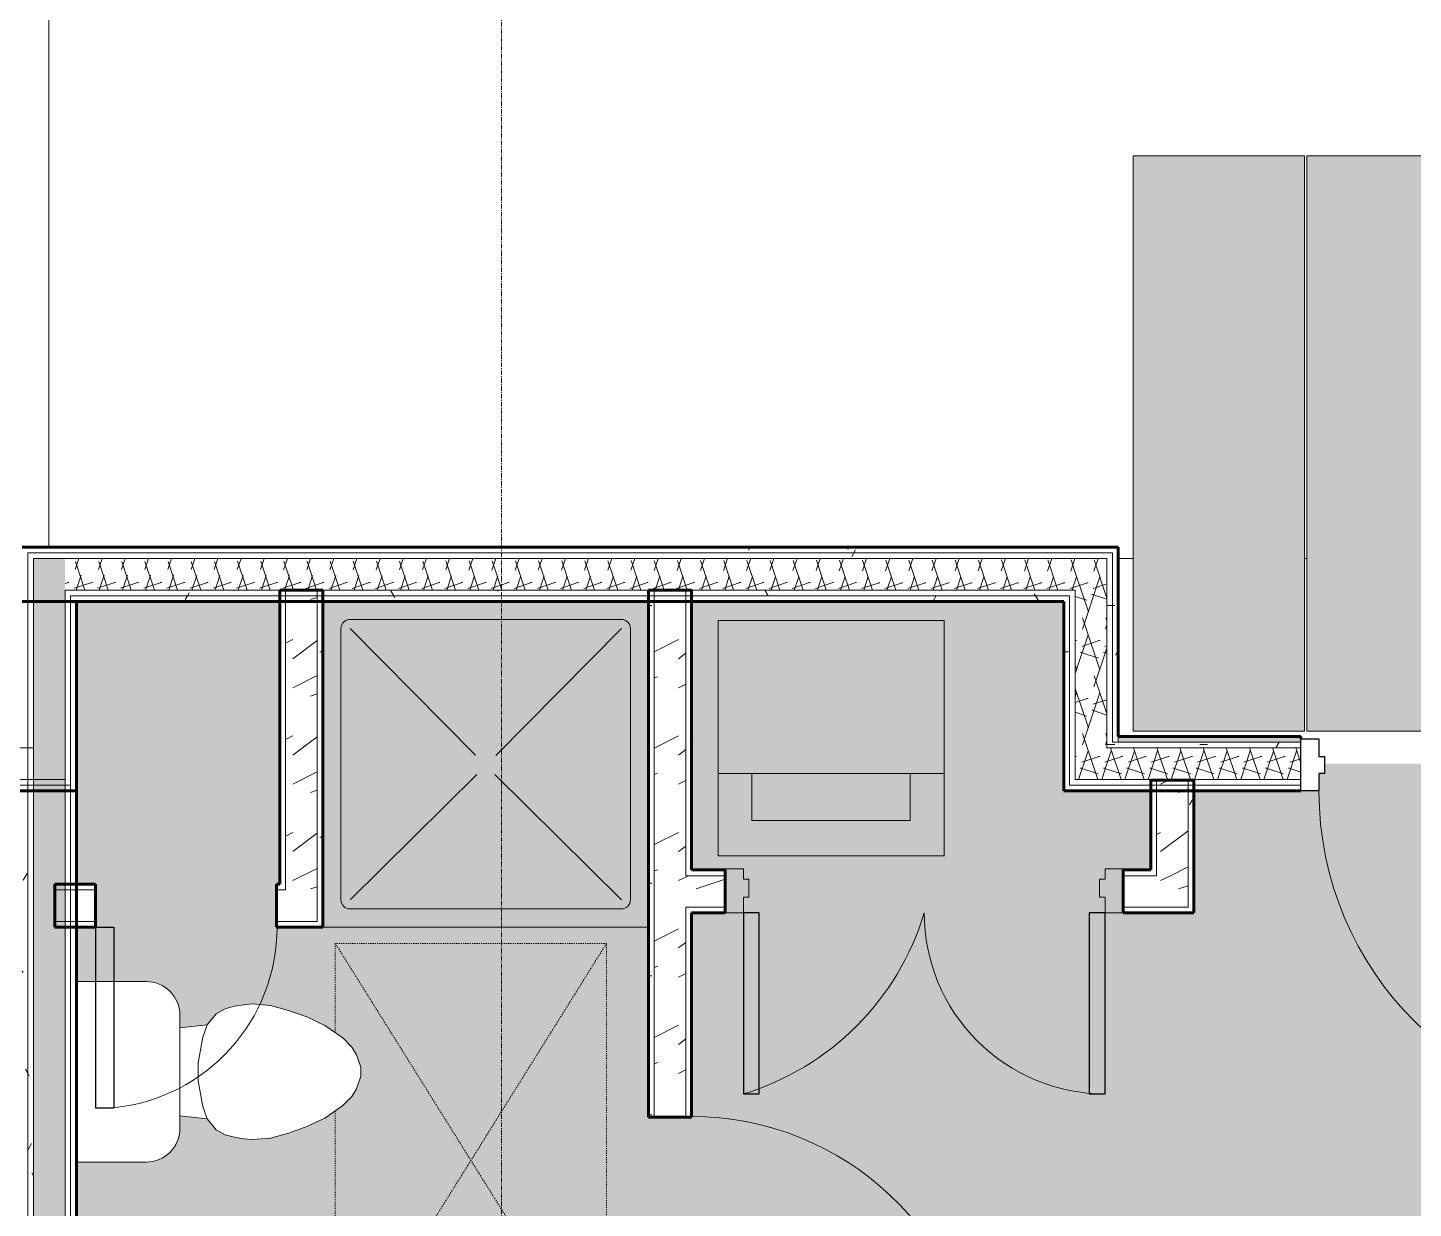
# Model space of a CAD drawing. Header units: inches. Extents: x -4105 to -1989, y 10980 to 12341.
# Drawn here: x -3206.7 to -3053.5, y 11576.3 to 11706.7 of the extents above; entities that cross this region are included whole.
import ezdxf

# ---------------------------------------------------------------- set-up
doc = ezdxf.new("R2010")
doc.units = ezdxf.units.IN
doc.header["$MEASUREMENT"] = 0
doc.linetypes.add('Dash', pattern=[0.25, 0.125, -0.125])
doc.linetypes.add('Grid Line 1_2_', pattern=[0.875, 0.5, -0.125, 0.125, -0.125])
for name, color, linetype, lineweight in [('0-1', 7, 'Continuous', 5), ('0-2', 7, 'Continuous', 9), ('A-AREA-PATT-4', 41, 'Continuous', 9), ('A-DOOR', 31, 'Continuous', 18), ('A-DOOR-1', 31, 'Continuous', 9), ('A-DOOR-2', 31, 'Continuous', 30), ('A-DOOR-FRAM', 31, 'Continuous', 30), ('A-FLOR', 192, 'Continuous', 18), ('A-FLOR-1', 250, 'Continuous', 18), ('A-FLOR-2', 192, 'Continuous', 5), ('A-GENM-HDLN', 13, 'Dash', 9), ('A-WALL', 113, 'Continuous', 18), ('A-WALL-2', 113, 'Continuous', 60), ('A-WALL-PATT-1', 111, 'Continuous', 9), ('I-WALL-1', 2, 'Continuous', 5), ('I-WALL-2', 2, 'Continuous', 60), ('P-SANR-FIXT', 6, 'Continuous', 9), ('S-GRID-1', 1, 'Grid Line 1_2_', 9)]:
    doc.layers.add(name, color=color, linetype=linetype, lineweight=lineweight)
pattern_1 = [(0, (0, 0), (20.48, 5.12), [0.845, -14.515, 0.845, -14.515, -81.92]), (0, (0, 0), (20.48, 5.12), [-30.72, 0.845, -29.875, 0.845, -14.515, -35.84]), (0, (0, 0), (20.48, 5.12), [-76.8, 0.845, -9.395, 0.845, -24.755]), (120, (7.68, 2.56), (-14.67405, 15.1762003), [0.845, -14.515, 0.845, -14.515, -81.92]), (120, (7.68, 2.56), (-14.67405, 15.1762003), [-30.72, 0.845, -29.875, 0.845, -14.515, -35.84]), (120, (7.68, 2.56), (-14.67405, 15.1762003), [-76.8, 0.845, -9.395, 0.845, -24.755]), (240, (10.24, 12.8), (-5.80595, -20.2962003), [0.845, -14.515, 0.845, -14.515, -81.92]), (240, (10.24, 12.8), (-5.80595, -20.2962003), [-30.72, 0.845, -29.875, 0.845, -14.515, -35.84]), (240, (10.24, 12.8), (-5.80595, -20.2962003), [-76.8, 0.845, -9.395, 0.845, -24.755])]
pattern_2 = [(216.87, (4.265, 10.662), (31.9871619, 21.32545714), [5.331, -47.981]), (206.565, (10.662, 7.464), (-10.662476, -10.6620098), [11.921, -11.921]), (198.435, (10.662, 2.132), (-21.32449365, -10.6625869), [6.744, -26.974])]
pattern_3 = [(161.57, (0.32, 0.32), (-2.560496185, -0.000537386), [0, -18.214, 2.022, 0]), (18.43, (-0.32, 0.32), (-2.560496185, 0.000537386), [0, -18.214, 2.022, 0]), (108.43, (0.32, 0.32), (1.27922091, -6.400876726), [6.07, -14.166]), (71.57, (-0.32, 0.32), (1.27922091, 6.400876726), [6.07, -14.166])]

# ---------------------------------------------------------------- blocks, each defined once
blk = doc.blocks.new('Single-Flush - 32_ x 84_-1372862-ENLARGED FLOOR PLAN - 2ND FLOOR PLAN - EAST')
at = {"layer": 'A-DOOR-1'}
blk.add_arc((16, 2.37), 32.07, 93.5759, 180, dxfattribs=at)
at = {"layer": 'A-DOOR-2'}
for p, q in [((14, 2.37), (14, 34.38)), ((16, 34.38), (14, 34.38)), ((16, 2.37), (16, 34.38)), ((16, 2.37), (14, 2.37))]:
    blk.add_line(p, q, dxfattribs=at)
blk = doc.blocks.new('Stacked Washer and Dryer - 26_x25_ - Private-1372850-ENLARGED FLOOR PLAN - 2ND FLOOR PLAN - EAST')
at = {"layer": 'P-SANR-FIXT'}
blk.add_hatch(color=256, dxfattribs=at).paths.add_polyline_path([(26, 12.5), (0, 12.5), (0, -12.5), (26, -12.5)], flags=0)
for p, q in [((0, 12.5), (26, 12.5)), ((0, 12.5), (0, -12.5)), ((16.90625, -12.5), (16.90625, 12.5)), ((26, 12.5), (26, -12.5)), ((22.09375, 8.75), (16.90625, 8.75)), ((22.09375, -8.75), (22.09375, 8.75)), ((16.90625, -8.75), (22.09375, -8.75)), ((26, -12.5), (0, -12.5))]:
    blk.add_line(p, q, dxfattribs=at)
blk = doc.blocks.new('Flush-Double-Door-Adj_swing-w_handle_2100 - 1_-8_ x 7_-0_-2080036-ENLARGED FLOOR PLAN - 2ND FLOOR PLAN - EAST')
at = {"layer": 'A-DOOR'}
for points in [[(-20, 22.375), (-20, 2.375), (-18.25, 2.375), (-18.25, 22.375)], [(18.25, 22.375), (18.25, 2.375), (20, 2.375), (20, 22.375)]]:
    blk.add_hatch(color=256, dxfattribs=at).paths.add_polyline_path(points, flags=0)
h = blk.add_hatch(color=256, dxfattribs=at)
h.paths.add_polyline_path([(-20, 2.375), (-22, 2.375), (-22, -2.5), (-20, -2.5), (-20, -1.375), (-19.375, -1.375), (-19.375, 0.625), (-20, 0.625), (-20, 1.75)], flags=0)
h.paths.add_polyline_path([(22, 2.375), (20, 2.375), (20, 0.625), (19.375, 0.625), (19.375, -1.375), (20, -1.375), (20, -2.5), (22, -2.5), (22, 1.75)], flags=0)
at = {"layer": 'A-DOOR-1'}
for p, q in [((-20, 22.375), (-18.25, 22.375)), ((-20, 2.375), (-20, 22.375)), ((-18.25, 22.375), (-18.25, 2.375)), ((18.25, 22.375), (18.25, 2.375)), ((20, 22.375), (18.25, 22.375)), ((20, 2.375), (20, 22.375)), ((-20, 2.375), (-22, 2.375)), ((-22, 2.375), (-22, -2.5)), ((-18.25, 2.375), (-20, 2.375)), ((-20, 0.625), (-20, 2.375)), ((18.25, 2.375), (20, 2.375)), ((22, 2.375), (20, 2.375)), ((20, 2.375), (20, 0.625)), ((22, -2.5), (22, 2.375)), ((-19.375, 0.625), (-20, 0.625)), ((-19.375, -1.375), (-19.375, 0.625)), ((20, 0.625), (19.375, 0.625)), ((19.375, 0.625), (19.375, -1.375)), ((-20, -1.375), (-19.375, -1.375)), ((-20, -2.5), (-20, -1.375)), ((19.375, -1.375), (20, -1.375)), ((20, -1.375), (20, -2.5)), ((-22, -2.5), (-20, -2.5)), ((20, -2.5), (22, -2.5))]:
    blk.add_line(p, q, dxfattribs=at)
for centre, radius, start, end in [((-20, 2.375), 20, 360, 90), ((28.686, -6.311), 29.972, 106.84609, 163.15391)]:
    blk.add_arc(centre, radius, start, end, dxfattribs=at)
at = {"layer": 'A-DOOR-2'}
for p, q in [((-20, 22.375), (-20, 2.375)), ((-18.25, 22.375), (-20, 22.375)), ((-18.25, 2.375), (-18.25, 22.375)), ((20, 22.375), (18.25, 22.375)), ((18.25, 22.375), (18.25, 2.375)), ((20, 2.375), (20, 22.375)), ((-20, 2.375), (-18.25, 2.375)), ((18.25, 2.375), (20, 2.375))]:
    blk.add_line(p, q, dxfattribs=at)
blk = doc.blocks.new('Toilet-Domestic-3D - Toilet-Domestic-3D-V26-ENLARGED FLOOR PLAN - 2ND FLOOR PLAN - EAST')
at = {"layer": 'P-SANR-FIXT'}
for p, q in [((-9.98, 11.75), (-9.98, 19.48)), ((9.98, 19.48), (9.98, 11.75)), ((6.25, 8.02), (-6.25, 8.02)), ((-4.86, 8.02), (-5.21, 5)), ((4.86, 8.02), (5.21, 5)), ((-5.21, 5), (-6.4, 4)), ((-3.84, 5.5), (-5.21, 5)), ((-1, 6), (-3.84, 5.5)), ((1, 6), (-1, 6)), ((3.84, 5.5), (1, 6)), ((5.21, 5), (3.84, 5.5)), ((6.4, 4), (5.21, 5)), ((-6.4, 4), (-6.97, 3)), ((6.97, 3), (6.4, 4)), ((-7.24, 2), (-7.41, 1)), ((-6.97, 3), (-7.24, 2)), ((7.24, 2), (6.97, 3)), ((7.41, 1), (7.24, 2)), ((-7.41, 1), (-7.5, 0)), ((7.5, 0), (7.41, 1)), ((-7.5, 0), (-7.33, -1.99)), ((7.33, -1.99), (7.5, 0)), ((-7.33, -1.99), (-6.79, -4)), ((6.79, -4), (7.33, -1.99)), ((-6.79, -4), (-6.06, -6)), ((6.06, -6), (6.79, -4)), ((-6.06, -6), (-5.13, -8)), ((5.13, -8), (6.06, -6)), ((-5.13, -8), (-3.74, -10)), ((3.74, -10), (5.13, -8)), ((-3.74, -10), (-2.74, -11)), ((2.74, -11), (3.74, -10)), ((-2.74, -11), (-1.87, -11.5)), ((-1.87, -11.5), (-0.5, -12)), ((-0.5, -12), (0.5, -12)), ((0.5, -12), (1.87, -11.5)), ((1.87, -11.5), (2.74, -11))]:
    blk.add_line(p, q, dxfattribs=at)
for centre, start, end in [((-6.25, 11.75), 180, 270), ((6.25, 11.75), 270, 360)]:
    blk.add_arc(centre, 3.73, start, end, dxfattribs=at)
blk = doc.blocks.new('Shower Base-3D - 36_ x 36_-1585791-ENLARGED FLOOR PLAN - 2ND FLOOR PLAN - EAST')
at = {"layer": 'P-SANR-FIXT'}
for p, q in [((-18, -18), (-18, 18)), ((15, 16), (-15, 16)), ((-16, 15), (-16, -15)), ((-1.13, 0.98), (-15, 15)), ((1.01, 1.11), (15, 15)), ((16, -15), (16, 15)), ((-1.12, -1), (-15, -15)), ((0.97, -1.14), (15, -15)), ((-15, -16), (15, -16))]:
    blk.add_line(p, q, dxfattribs=at)
for centre, start, end in [((-15, 15), 90, 180), ((15, 15), 360, 90), ((-15, -15), 180, 270), ((15, -15), 270, 0)]:
    blk.add_arc(centre, 1, start, end, dxfattribs=at)
blk = doc.blocks.new('Single-Flush - CLOSET-1720159-ENLARGED FLOOR PLAN - 2ND FLOOR PLAN - EAST')
at = {"layer": 'A-DOOR-1'}
blk.add_arc((10, 2.37), 20.07, 95.7201, 180, dxfattribs=at)
at = {"layer": 'A-DOOR-2'}
for p, q in [((8, 2.37), (8, 22.34)), ((10, 22.34), (8, 22.34)), ((10, 2.37), (10, 22.34)), ((10, 2.37), (8, 2.37))]:
    blk.add_line(p, q, dxfattribs=at)
blk = doc.blocks.new('ADA Clearances - 30_x48_-V7-ENLARGED FLOOR PLAN - 2ND FLOOR PLAN - EAST')
at = {"layer": 'A-GENM-HDLN'}
for p, q in [((15, -24), (-15, 24)), ((-15, -24), (15, 24)), ((15, 24), (-15, 24)), ((-15, 24), (-15, 14.12)), ((15, -24), (15, 24)), ((-15, 5.48), (-15, -24)), ((-15, -24), (15, -24))]:
    blk.add_line(p, q, dxfattribs=at)
blk = doc.blocks.new('CTR - 1st Phase - Unit Layouts_rvt-1-ENLARGED FLOOR PLAN - 2ND FLOOR PLAN - EAST')
at = {"layer": 'A-WALL-PATT-1'}
h = blk.add_hatch(dxfattribs=at)
h.set_pattern_fill('FP_2', color=256, style=0, pattern_type=2)
h.set_pattern_definition(pattern_2)
h.paths.add_polyline_path([(-3174.69, 11607.96), (-3174.69, 11644.59), (-3178.19, 11644.59), (-3178.19, 11607.96)], flags=0)
h = blk.add_hatch(dxfattribs=at)
h.set_pattern_fill('FP_2', color=256, style=0, pattern_type=2)
h.set_pattern_definition(pattern_2)
h.paths.add_polyline_path([(-3137.44, 11482.06), (-3133.94, 11482.06), (-3133.94, 11554.34), (-3137.44, 11554.34), (-3137.44, 11494.26)], flags=0)
h.paths.add_polyline_path([(-3137.44, 11586.34), (-3133.94, 11586.34), (-3133.94, 11644.59), (-3137.44, 11644.59), (-3137.44, 11615.23)], flags=0)
h = blk.add_hatch(dxfattribs=at)
h.set_pattern_fill('FP_1', color=256, style=0, pattern_type=2)
h.set_pattern_definition(pattern_1)
h.paths.add_polyline_path([(-3178.81, 11611.46), (-3178.19, 11611.46), (-3178.21, 11643.34), (-3178.81, 11643.34), (-3178.81, 11612.09)], flags=0)
h = blk.add_hatch(dxfattribs=at)
h.set_pattern_fill('FP_1', color=256, style=0, pattern_type=2)
h.set_pattern_definition(pattern_1)
h.paths.add_polyline_path([(-3174.69, 11607.34), (-3174.06, 11607.34), (-3174.08, 11643.34), (-3174.69, 11643.34), (-3174.69, 11607.96)], flags=0)
h = blk.add_hatch(dxfattribs=at)
h.set_pattern_fill('FP_1', color=256, style=0, pattern_type=2)
h.set_pattern_definition(pattern_1)
h.paths.add_polyline_path([(-3138.06, 11481.44), (-3137.44, 11481.44), (-3137.44, 11510.81), (-3138.06, 11510.81), (-3138.06, 11485.56)], flags=0)
h.paths.add_polyline_path([(-3138.06, 11514.31), (-3137.44, 11514.31), (-3137.44, 11554.34), (-3138.06, 11554.34), (-3138.06, 11514.94)], flags=0)
h.paths.add_polyline_path([(-3137.44, 11586.34), (-3137.44, 11643.34), (-3138.06, 11643.34), (-3138.06, 11586.34)], flags=0)
h = blk.add_hatch(dxfattribs=at)
h.set_pattern_fill('FP_1', color=256, style=0, pattern_type=2)
h.set_pattern_definition(pattern_1)
h.paths.add_polyline_path([(-3133.94, 11485.56), (-3133.31, 11485.56), (-3133.31, 11510.81), (-3133.94, 11510.81), (-3133.94, 11494.26)], flags=0)
h.paths.add_polyline_path([(-3133.94, 11514.31), (-3133.31, 11514.31), (-3133.31, 11539.56), (-3133.94, 11539.56), (-3133.94, 11514.94)], flags=0)
h.paths.add_polyline_path([(-3133.31, 11543.06), (-3133.31, 11554.34), (-3133.94, 11554.34), (-3133.94, 11543.06)], flags=0)
h.paths.add_polyline_path([(-3133.31, 11586.34), (-3133.31, 11609.52), (-3133.94, 11609.52), (-3133.94, 11586.34)], flags=0)
h.paths.add_polyline_path([(-3133.31, 11613.02), (-3133.31, 11643.34), (-3133.94, 11643.34), (-3133.94, 11613.02), (-3133.41, 11613.02)], flags=0)
h = blk.add_hatch(dxfattribs=at)
h.set_pattern_fill('FP_2', color=256, style=0, pattern_type=2)
h.set_pattern_definition(pattern_2)
h.paths.add_polyline_path([(-3078.44, 11613.02), (-3078.4, 11613.02), (-3078.4, 11623.57), (-3081.9, 11623.57), (-3081.9, 11613.02)], flags=0)
h = blk.add_hatch(dxfattribs=at)
h.set_pattern_fill('FP_1', color=256, style=0, pattern_type=2)
h.set_pattern_definition(pattern_1)
h.paths.add_polyline_path([(-3077.77, 11609.52), (-3077.77, 11622.39), (-3078.4, 11622.39), (-3078.4, 11609.52)], flags=0)
h = blk.add_hatch(dxfattribs=at)
h.set_pattern_fill('FP_2', color=256, style=0, pattern_type=2)
h.set_pattern_definition(pattern_2)
h.paths.add_polyline_path([(-3078.4, 11609.52), (-3078.4, 11613.02), (-3085.57, 11613.02), (-3085.57, 11609.52), (-3081.9, 11609.52)], flags=0)
h.paths.add_polyline_path([(-3129.57, 11609.52), (-3129.57, 11613.02), (-3133.94, 11613.02), (-3133.94, 11609.52), (-3130.37, 11609.52)], flags=0)
at = {"layer": 'A-WALL'}
for p, q in [((-3178.19, 11611.46), (-3178.19, 11644.59)), ((-3174.69, 11607.96), (-3174.69, 11644.59)), ((-3137.44, 11586.34), (-3137.44, 11644.59)), ((-3133.94, 11613.02), (-3133.94, 11644.59)), ((-3081.9, 11613.65), (-3081.9, 11623.57)), ((-3078.4, 11613.65), (-3078.4, 11623.57)), ((-3081.9, 11613.65), (-3081.9, 11613.02)), ((-3078.4, 11613.65), (-3078.4, 11613.02)), ((-3133.31, 11613.02), (-3133.94, 11613.02)), ((-3129.57, 11613.02), (-3133.31, 11613.02)), ((-3081.9, 11613.02), (-3085.57, 11613.02)), ((-3078.4, 11613.02), (-3078.4, 11609.52)), ((-3199.19, 11611.46), (-3203.7, 11611.46)), ((-3178.81, 11611.46), (-3179.19, 11611.46)), ((-3178.19, 11611.46), (-3178.81, 11611.46)), ((-3133.94, 11586.34), (-3133.94, 11609.52)), ((-3133.31, 11609.52), (-3133.94, 11609.52)), ((-3129.57, 11609.52), (-3133.31, 11609.52)), ((-3078.4, 11609.52), (-3085.57, 11609.52)), ((-3199.19, 11607.96), (-3203.7, 11607.96)), ((-3178.81, 11607.96), (-3179.19, 11607.96)), ((-3178.19, 11607.96), (-3178.81, 11607.96)), ((-3174.69, 11607.96), (-3178.19, 11607.96))]:
    blk.add_line(p, q, dxfattribs=at)
at = {"layer": 'A-WALL-2'}
for p, q in [((-3178.81, 11644.59), (-3178.81, 11612.09)), ((-3174.06, 11644.59), (-3178.81, 11644.59)), ((-3174.06, 11607.34), (-3174.06, 11644.59)), ((-3138.06, 11644.59), (-3138.06, 11586.34)), ((-3133.31, 11644.59), (-3138.06, 11644.59)), ((-3133.31, 11613.65), (-3133.31, 11644.59)), ((-3082.52, 11623.57), (-3082.52, 11613.65)), ((-3077.77, 11623.57), (-3082.52, 11623.57)), ((-3077.77, 11613.65), (-3077.77, 11623.57)), ((-3129.57, 11613.65), (-3133.31, 11613.65)), ((-3129.57, 11608.9), (-3129.57, 11613.65)), ((-3082.52, 11613.65), (-3085.57, 11613.65)), ((-3085.57, 11613.65), (-3085.57, 11608.9)), ((-3077.77, 11609.52), (-3077.77, 11613.65)), ((-3199.19, 11612.09), (-3203.7, 11612.09)), ((-3203.7, 11612.09), (-3203.7, 11607.34)), ((-3199.19, 11607.34), (-3199.19, 11612.09)), ((-3178.81, 11612.09), (-3179.19, 11612.09)), ((-3179.19, 11612.09), (-3179.19, 11607.34)), ((-3133.31, 11586.34), (-3133.31, 11608.9)), ((-3133.31, 11608.9), (-3129.57, 11608.9)), ((-3085.57, 11608.9), (-3077.77, 11608.9)), ((-3077.77, 11608.9), (-3077.77, 11609.52)), ((-3203.7, 11607.34), (-3199.19, 11607.34)), ((-3179.19, 11607.34), (-3178.81, 11607.34)), ((-3178.81, 11607.34), (-3174.69, 11607.34)), ((-3174.69, 11607.34), (-3174.06, 11607.34)), ((-3138.06, 11586.34), (-3133.31, 11586.34))]:
    blk.add_line(p, q, dxfattribs=at)
at = {"layer": '0-2'}
for name, p, rotation in [('Shower Base-3D - 36_ x 36_-1585791-ENLARGED FLOOR PLAN - 2ND FLOOR PLAN - EAST', (-3156.06, 11625.34), 89.99999999995828), ('Stacked Washer and Dryer - 26_x25_ - Private-1372850-ENLARGED FLOOR PLAN - 2ND FLOOR PLAN - EAST', (-3117.87, 11641.23), 269.9999999999844), ('Flush-Double-Door-Adj_swing-w_handle_2100 - 1_-8_ x 7_-0_-2080036-ENLARGED FLOOR PLAN - 2ND FLOOR PLAN - EAST', (-3107.57, 11611.27), 180), ('Single-Flush - CLOSET-1720159-ENLARGED FLOOR PLAN - 2ND FLOOR PLAN - EAST', (-3189.19, 11609.71), 180), ('Toilet-Domestic-3D - Toilet-Domestic-3D-V26-ENLARGED FLOOR PLAN - 2ND FLOOR PLAN - EAST', (-3181.85, 11591.34), 89.99999999995968), ('Single-Flush - 32_ x 84_-1372862-ENLARGED FLOOR PLAN - 2ND FLOOR PLAN - EAST', (-3135.69, 11570.34), 269.9999999999873)]:
    blk.add_blockref(name, p, dxfattribs=dict(at, rotation=rotation))
blk.add_blockref('ADA Clearances - 30_x48_-V7-ENLARGED FLOOR PLAN - 2ND FLOOR PLAN - EAST', (-3157.69, 11581.54), dxfattribs=at)
blk = doc.blocks.new('CTR - 1st Phase - Shell_rvt-1-ENLARGED FLOOR PLAN - 2ND FLOOR PLAN - EAST')
at = {"layer": 'A-FLOR-1'}
for p, q in [((-3204.37, 11649.34), (-3204.37, 11716.64)), ((-3204.37, 11716.64), (-3204.37, 11649.34)), ((-3084.46, 11648.09), (-3086.12, 11648.09)), ((-3086.12, 11648.09), (-3084.46, 11648.09)), ((-3065.26, 11648.09), (-3065.51, 11648.09)), ((-3065.51, 11648.09), (-3065.26, 11648.09))]:
    blk.add_line(p, q, dxfattribs=at)
at = {"layer": 'S-GRID-1'}
blk.add_line((-3154.32, 10979.75), (-3154.32, 12308.75), dxfattribs=at)
blk = doc.blocks.new('HOLLOW METAL - UNIT DOOR-2058840-ENLARGED FLOOR PLAN - 2ND FLOOR PLAN - EAST')
at = {"layer": 'A-DOOR-1'}
blk.add_arc((18, -3.25), 36, 180, 270, dxfattribs=at)
at = {"layer": 'A-DOOR-2'}
for p, q in [((16.25, -3.25), (18, -3.25)), ((16.25, -39.25), (16.25, -3.25)), ((18, -3.25), (18, -39.25)), ((18, -39.25), (16.25, -39.25))]:
    blk.add_line(p, q, dxfattribs=at)
at = {"layer": 'A-DOOR-FRAM'}
for p, q in [((-20, 2.5), (-18, 2.5)), ((-20, -3.25), (-20, 2.5)), ((-18, 2.5), (-18, 0.5625)), ((18, 2.5), (20, 2.5)), ((18, 0.5625), (18, 2.5)), ((20, 2.5), (20, -3.25)), ((-18, 0.5625), (-17.375, 0.5625)), ((-17.375, 0.5625), (-17.375, -1.3125)), ((17.375, 0.5625), (18, 0.5625)), ((17.375, -1.3125), (17.375, 0.5625)), ((-18, -1.3125), (-18, -3.25)), ((-17.375, -1.3125), (-18, -1.3125)), ((18, -1.3125), (17.375, -1.3125)), ((18, -3.25), (18, -1.3125)), ((-18, -3.25), (-20, -3.25)), ((20, -3.25), (18, -3.25))]:
    blk.add_line(p, q, dxfattribs=at)

msp = doc.modelspace()

# ---------------------------------------------------------------- block references
at = {"layer": '0-1'}
msp.add_blockref('CTR - 1st Phase - Unit Layouts_rvt-1-ENLARGED FLOOR PLAN - 2ND FLOOR PLAN - EAST', (0, 0), dxfattribs=at)

# ---------------------------------------------------------------- next in the draw order: hatches: boundary and pattern name
at = {"layer": 'A-AREA-PATT-4'}
h = msp.add_hatch(color=256, dxfattribs=at)
h.paths.add_polyline_path([(-3127.57, 11608.9), (-3125.82, 11608.9), (-3125.82, 11588.9), (-3127.57, 11588.9)], flags=0)
h.paths.add_polyline_path([(-3153.12, 11256.26), (-3139.44, 11256.26), (-3139.44, 11288.54), (-3132.67, 11288.54), (-3132.67, 11283.79), (-3134.69, 11283.79), (-3134.69, 11256.26), (-3101.29, 11256.26), (-3101.29, 11283.79), (-3102.67, 11283.79), (-3102.67, 11288.54), (-3095.24, 11288.54), (-3095.24, 11283.79), (-3096.54, 11283.79), (-3096.54, 11256.26), (-3074.67, 11256.26), (-3074.67, 11283.79), (-3075.24, 11283.79), (-3075.24, 11288.54), (-3074.67, 11288.54), (-3074.67, 11442.44), (-3069.92, 11442.44), (-3069.92, 11256.26), (-2919.32, 11256.26), (-2919.32, 11328.28), (-2935.45, 11328.28), (-2935.45, 11328.94), (-2935.48, 11328.96), (-2935.48, 11329.43), (-2935.45, 11329.43), (-2935.45, 11344.62), (-2935.48, 11344.62), (-2935.48, 11345.61), (-2935.45, 11345.61), (-2935.45, 11346.28), (-2931.45, 11346.28), (-2931.45, 11382.28), (-2935.45, 11382.28), (-2935.45, 11382.94), (-2935.48, 11382.94), (-2935.48, 11383.93), (-2935.45, 11383.93), (-2935.45, 11399.13), (-2935.48, 11399.13), (-2935.48, 11399.62), (-2935.45, 11399.62), (-2935.45, 11400.28), (-2919.32, 11400.28), (-2919.32, 11513.71), (-2944.63, 11513.71), (-2944.63, 11506.64), (-2961.13, 11506.64), (-2961.13, 11513.71), (-2974.75, 11513.71), (-2974.75, 11506.64), (-2991.25, 11506.64), (-2991.25, 11513.71), (-3003.88, 11513.71), (-3003.88, 11506.64), (-3020.38, 11506.64), (-3020.38, 11513.71), (-3027.92, 11513.71), (-3027.92, 11549.71), (-3025.32, 11549.71), (-3025.32, 11551.19), (-3025.27, 11551.28), (-3025.13, 11551.34), (-3024.23, 11551.34), (-3024.23, 11551.59), (-3020.5, 11551.59), (-3020.5, 11551.84), (-3018.53, 11551.84), (-3018.53, 11551.59), (-3009.17, 11551.59), (-3009.17, 11551.84), (-3008.58, 11551.84), (-3008.58, 11551.59), (-3007.99, 11551.59), (-3007.99, 11551.84), (-3007.4, 11551.84), (-3007.4, 11551.59), (-3006.81, 11551.59), (-3006.81, 11551.84), (-3006.22, 11551.84), (-3006.22, 11551.59), (-3005.63, 11551.59), (-3005.63, 11551.84), (-3005.04, 11551.84), (-3005.04, 11551.59), (-3002.42, 11551.59), (-3002.4, 11551.34), (-3001.47, 11551.32), (-3001.38, 11551.28), (-3001.32, 11551.14), (-3001.32, 11549.71), (-2943.32, 11549.71), (-2943.32, 11580.81), (-2943.7, 11580.81), (-2943.7, 11604.81), (-2943.32, 11604.81), (-2943.32, 11619.34), (-2973.57, 11619.34), (-2973.57, 11611.34), (-3009.32, 11611.34), (-3009.32, 11641.34), (-2973.57, 11641.34), (-2973.57, 11643.34), (-3018.92, 11643.34), (-3018.92, 11622.39), (-3027.92, 11622.39), (-3027.92, 11624.33), (-3028.55, 11624.33), (-3028.55, 11625.39), (-3063.3, 11625.39), (-3063.3, 11624.33), (-3063.92, 11624.33), (-3063.92, 11622.39), (-3077.77, 11622.39), (-3077.77, 11608.9), (-3087.57, 11608.9), (-3087.57, 11610.65), (-3088.2, 11610.65), (-3088.2, 11612.65), (-3087.57, 11612.65), (-3087.57, 11613.77), (-3085.57, 11613.77), (-3085.57, 11613.65), (-3082.52, 11613.65), (-3082.52, 11622.39), (-3092.12, 11622.39), (-3092.12, 11643.34), (-3133.31, 11643.34), (-3133.31, 11613.65), (-3129.57, 11613.65), (-3129.57, 11613.77), (-3127.57, 11613.77), (-3127.57, 11612.65), (-3126.95, 11612.65), (-3126.95, 11610.65), (-3127.57, 11610.65), (-3127.57, 11608.9), (-3133.31, 11608.9), (-3133.31, 11586.34), (-3138.06, 11586.34), (-3138.06, 11643.34), (-3174.06, 11643.34), (-3174.06, 11607.34), (-3179.19, 11607.34), (-3179.19, 11612.09), (-3178.81, 11612.09), (-3178.81, 11643.34), (-3201.32, 11643.34), (-3201.32, 11612.09), (-3199.19, 11612.09), (-3199.19, 11607.34), (-3201.32, 11607.34), (-3201.32, 11601.32), (-3193.6, 11601.32), (-3192.63, 11601.19), (-3191.73, 11600.82), (-3190.96, 11600.22), (-3190.37, 11599.45), (-3190, 11598.55), (-3189.87, 11597.51), (-3189.87, 11596.2), (-3186.85, 11596.55), (-3185.85, 11597.74), (-3184.85, 11598.31), (-3183.65, 11598.61), (-3182.84, 11598.75), (-3181.85, 11598.84), (-3179.86, 11598.67), (-3177.85, 11598.13), (-3175.85, 11597.4), (-3173.85, 11596.47), (-3171.85, 11595.08), (-3170.85, 11594.08), (-3170.35, 11593.21), (-3169.85, 11591.84), (-3169.85, 11590.84), (-3170.35, 11589.47), (-3170.85, 11588.6), (-3171.85, 11587.6), (-3173.85, 11586.21), (-3175.85, 11585.28), (-3177.85, 11584.55), (-3179.86, 11584.01), (-3181.85, 11583.84), (-3182.84, 11583.93), (-3183.85, 11584.1), (-3184.85, 11584.37), (-3185.85, 11584.94), (-3186.85, 11586.13), (-3189.87, 11586.48), (-3189.87, 11585.09), (-3190, 11584.12), (-3190.37, 11583.23), (-3190.96, 11582.45), (-3191.73, 11581.86), (-3192.63, 11581.49), (-3193.6, 11581.36), (-3201.32, 11581.36), (-3201.32, 11573.34), (-3177.32, 11573.34), (-3177.32, 11514.94), (-3173.57, 11514.94), (-3173.57, 11510.19), (-3201.32, 11510.19), (-3201.32, 11256.26), (-3175.34, 11256.26)], flags=0)
h.paths.add_polyline_path([(-3104.92, 11257.54), (-3131.92, 11257.54), (-3131.92, 11282.79), (-3122.42, 11282.79), (-3122.42, 11283.29), (-3121.92, 11283.29), (-3121.92, 11282.79), (-3105.67, 11282.79), (-3105.66, 11283.29), (-3104.92, 11283.29), (-3104.92, 11282.79), (-3103.92, 11282.79), (-3103.92, 11257.54)], flags=0)
h.paths.add_polyline_path([(-2969.92, 11280.79), (-2980.4, 11280.79), (-2980.4, 11315.79), (-2974.4, 11315.79), (-2974.4, 11316.79), (-2938.4, 11316.79), (-2938.4, 11315.79), (-2932.4, 11315.79), (-2932.4, 11280.79)], flags=0)
h.paths.add_polyline_path([(-3181.39, 11293.31), (-3199.39, 11293.31), (-3199.39, 11311.31), (-3181.39, 11311.31), (-3181.39, 11306.76)], flags=0)
h.paths.add_polyline_path([(-3199.89, 11315.31), (-3199.89, 11393.31), (-3119.89, 11393.31), (-3119.89, 11315.31), (-3199.39, 11315.31)], flags=0)
h.paths.add_polyline_path([(-2988.3, 11325.79), (-3019.72, 11325.79), (-3019.72, 11409.79), (-2984.72, 11409.79), (-2984.72, 11403.79), (-2983.72, 11403.79), (-2983.72, 11331.79), (-2984.72, 11331.79), (-2984.72, 11325.79)], flags=0)
h.paths.add_polyline_path([(-3181.39, 11395.25), (-3199.39, 11395.25), (-3199.39, 11413.25), (-3181.39, 11413.25)], flags=0)
h.paths.add_polyline_path([(-2963.52, 11418.79), (-2974.4, 11418.79), (-2974.4, 11419.79), (-2980.4, 11419.79), (-2980.4, 11454.79), (-2932.4, 11454.79), (-2932.4, 11419.79), (-2938.4, 11419.79), (-2938.4, 11418.79)], flags=0)
h.paths.add_polyline_path([(-3069.92, 11478.44), (-3074.67, 11478.44), (-3074.67, 11481.44), (-3081.44, 11481.44), (-3081.44, 11480.69), (-3083.94, 11480.69), (-3083.94, 11481.44), (-3084.19, 11481.44), (-3084.19, 11483.44), (-3106.19, 11483.44), (-3106.19, 11484.81), (-3126.19, 11484.81), (-3126.19, 11481.44), (-3126.44, 11481.44), (-3126.44, 11480.69), (-3128.94, 11480.69), (-3128.94, 11481.44), (-3138.06, 11481.44), (-3138.06, 11510.19), (-3139.57, 11510.19), (-3139.57, 11514.94), (-3138.06, 11514.94), (-3138.06, 11554.34), (-3133.31, 11554.34), (-3133.31, 11543.69), (-3128.94, 11543.69), (-3128.94, 11544.44), (-3126.44, 11544.44), (-3126.44, 11543.69), (-3126.19, 11543.69), (-3126.19, 11540.31), (-3106.19, 11540.31), (-3106.19, 11541.69), (-3084.19, 11541.69), (-3084.19, 11543.69), (-3083.94, 11543.69), (-3083.94, 11544.44), (-3081.44, 11544.44), (-3081.44, 11543.69), (-3069.92, 11543.69), (-3069.92, 11494.26)], flags=0)
h.paths.add_polyline_path([(-3084.19, 11484.81), (-3084.19, 11486.19), (-3083.94, 11486.19), (-3083.94, 11486.94), (-3081.44, 11486.94), (-3081.44, 11486.19), (-3074.67, 11486.19), (-3074.67, 11510.19), (-3133.31, 11510.19), (-3133.31, 11486.19), (-3128.94, 11486.19), (-3128.94, 11486.94), (-3126.44, 11486.94), (-3126.44, 11486.19), (-3104.19, 11486.19), (-3104.19, 11484.81), (-3092.05, 11484.81)], flags=0)
h.paths.add_polyline_path([(-3097.53, 11514.94), (-3074.67, 11514.94), (-3074.67, 11538.94), (-3081.44, 11538.94), (-3081.44, 11538.19), (-3083.94, 11538.19), (-3083.94, 11538.94), (-3084.19, 11538.94), (-3084.19, 11540.31), (-3104.19, 11540.31), (-3104.19, 11538.94), (-3126.44, 11538.94), (-3126.44, 11538.19), (-3128.94, 11538.19), (-3128.94, 11538.94), (-3133.31, 11538.94), (-3133.31, 11514.94), (-3109.31, 11514.94)], flags=0)
h.paths.add_polyline_path([(-3027.92, 11586.39), (-3029.67, 11586.39), (-3029.67, 11622.39), (-3027.92, 11622.39), (-3027.92, 11606.76)], flags=0)
h.paths.add_polyline_path([(-3089.32, 11588.9), (-3089.32, 11608.9), (-3087.57, 11608.9), (-3087.57, 11588.9), (-3089.12, 11588.9)], flags=0)
h.paths.add_polyline_path([(-3129.57, 11615.23), (-3130.37, 11615.23), (-3130.37, 11641.23), (-3105.37, 11641.23), (-3105.37, 11615.23), (-3127.57, 11615.23)], flags=0)
at = {"layer": 'A-FLOR-2'}
h = msp.add_hatch(color=256, dxfattribs=at)
h.paths.add_polyline_path([(-3027.11, 11628.98), (-3027.11, 11692.59), (-3065.26, 11692.59), (-3065.26, 11628.98), (-3030.98, 11628.98)], flags=0)
h.paths.add_polyline_path([(-3065.51, 11628.98), (-3065.51, 11692.59), (-3084.46, 11692.59), (-3084.46, 11628.98)], flags=0)
h.paths.add_polyline_path([(-3026.86, 11649.34), (-3024.92, 11649.36), (-3024.92, 11649.59), (-3007.91, 11649.59), (-3007.91, 11692.59), (-3026.86, 11692.59), (-3026.86, 11649.36)], flags=0)
at = {"layer": 'A-WALL-PATT-1'}
h = msp.add_hatch(dxfattribs=at)
h.set_pattern_fill('FP_1', color=256, style=0, pattern_type=2)
h.set_pattern_definition(pattern_1)
h.paths.add_polyline_path([(-3207.32, 11255.26), (-3206.7, 11255.26), (-3206.7, 11649.34), (-3207.32, 11649.34), (-3207.32, 11269.26)], flags=0)
h = msp.add_hatch(dxfattribs=at)
h.set_pattern_fill('FP_1', color=256, style=0, pattern_type=2)
h.set_pattern_definition(pattern_1)
h.paths.add_polyline_path([(-3086.75, 11648.71), (-3086.75, 11649.34), (-3206.7, 11649.34), (-3206.7, 11648.71), (-3087.37, 11648.71)], flags=0)
h = msp.add_hatch(dxfattribs=at)
h.set_pattern_fill('FP_1', color=256, style=0, pattern_type=2)
h.set_pattern_definition(pattern_1)
h.paths.add_polyline_path([(-3206.07, 11255.26), (-3206.07, 11648.71), (-3206.7, 11648.71), (-3206.7, 11255.26)], flags=0)
h = msp.add_hatch(dxfattribs=at)
h.set_pattern_fill('FP_1', color=256, style=0, pattern_type=2)
h.set_pattern_definition(pattern_1)
h.paths.add_polyline_path([(-3153.12, 11648.09), (-3087.37, 11648.09), (-3087.37, 11648.71), (-3206.07, 11648.71), (-3206.07, 11648.09), (-3201.32, 11648.09)], flags=0)
h = msp.add_hatch(dxfattribs=at)
h.set_pattern_fill('FP_1', color=256, style=0, pattern_type=2)
h.set_pattern_definition(pattern_1)
h.paths.add_polyline_path([(-3086.75, 11627.14), (-3086.75, 11648.71), (-3087.37, 11648.71), (-3087.37, 11627.14)], flags=0)
h = msp.add_hatch(dxfattribs=at)
h.set_pattern_fill('FP_1', color=256, style=0, pattern_type=2)
h.set_pattern_definition(pattern_1)
h.paths.add_polyline_path([(-3086.12, 11627.76), (-3086.12, 11649.34), (-3086.75, 11649.34), (-3086.75, 11627.76)], flags=0)
h = msp.add_hatch(dxfattribs=at)
h.set_pattern_fill('FP_4', color=256, style=0, pattern_type=2)
h.set_pattern_definition(pattern_3)
h.paths.add_polyline_path([(-3206.07, 11255.26), (-3202.57, 11255.26), (-3202.57, 11648.09), (-3206.07, 11648.09), (-3206.07, 11269.26)], flags=0)
h = msp.add_hatch(dxfattribs=at)
h.set_pattern_fill('FP_4', color=256, style=0, pattern_type=2)
h.set_pattern_definition(pattern_3)
h.paths.add_polyline_path([(-3092.12, 11644.59), (-3090.87, 11644.59), (-3090.87, 11648.09), (-3202.57, 11648.08), (-3202.57, 11644.59), (-3133.51, 11644.59)], flags=0)
h = msp.add_hatch(dxfattribs=at)
h.set_pattern_fill('FP_4', color=256, style=0, pattern_type=2)
h.set_pattern_definition(pattern_3)
h.paths.add_polyline_path([(-3090.87, 11623.64), (-3087.37, 11623.64), (-3087.37, 11648.09), (-3090.87, 11648.09), (-3090.87, 11625.51)], flags=0)
h = msp.add_hatch(dxfattribs=at)
h.set_pattern_fill('FP_1', color=256, style=0, pattern_type=2)
h.set_pattern_definition(pattern_1)
h.paths.add_polyline_path([(-3202.57, 11255.26), (-3201.95, 11255.26), (-3201.95, 11644.59), (-3202.57, 11644.59), (-3202.57, 11269.26)], flags=0)
h = msp.add_hatch(dxfattribs=at)
h.set_pattern_fill('FP_1', color=256, style=0, pattern_type=2)
h.set_pattern_definition(pattern_1)
h.paths.add_polyline_path([(-3091.5, 11643.96), (-3091.5, 11644.59), (-3133.94, 11644.59), (-3133.94, 11643.96), (-3092.05, 11643.96)], flags=0)
h.paths.add_polyline_path([(-3137.44, 11643.96), (-3137.44, 11644.59), (-3174.69, 11644.59), (-3174.69, 11643.96), (-3153.12, 11643.96)], flags=0)
h.paths.add_polyline_path([(-3201.95, 11643.96), (-3178.19, 11643.96), (-3178.19, 11644.59), (-3201.95, 11644.59), (-3201.95, 11644.26)], flags=0)
h = msp.add_hatch(dxfattribs=at)
h.set_pattern_fill('FP_1', color=256, style=0, pattern_type=2)
h.set_pattern_definition(pattern_1)
h.paths.add_polyline_path([(-3201.95, 11255.26), (-3201.32, 11255.26), (-3201.32, 11643.96), (-3201.95, 11643.96), (-3201.95, 11269.26)], flags=0)
h = msp.add_hatch(dxfattribs=at)
h.set_pattern_fill('FP_1', color=256, style=0, pattern_type=2)
h.set_pattern_definition(pattern_1)
h.paths.add_polyline_path([(-3183.65, 11643.34), (-3178.19, 11643.34), (-3178.19, 11643.96), (-3201.32, 11643.96), (-3201.32, 11643.34)], flags=0)
h.paths.add_polyline_path([(-3108.19, 11643.34), (-3092.12, 11643.34), (-3092.12, 11643.96), (-3133.94, 11643.96), (-3133.94, 11643.34), (-3130.37, 11643.34)], flags=0)
h.paths.add_polyline_path([(-3174.69, 11643.34), (-3137.44, 11643.34), (-3137.44, 11643.96), (-3174.69, 11643.96)], flags=0)
h = msp.add_hatch(dxfattribs=at)
h.set_pattern_fill('FP_1', color=256, style=0, pattern_type=2)
h.set_pattern_definition(pattern_1)
h.paths.add_polyline_path([(-3092.12, 11622.39), (-3091.5, 11622.39), (-3091.5, 11643.96), (-3092.12, 11643.96), (-3092.12, 11623.01)], flags=0)
h = msp.add_hatch(dxfattribs=at)
h.set_pattern_fill('FP_4', color=256, style=0, pattern_type=2)
h.set_pattern_definition(pattern_3)
h.paths.add_polyline_path([(-3087.37, 11623.64), (-3065.92, 11623.64), (-3065.92, 11627.14), (-3087.37, 11627.14), (-3087.37, 11625.51)], flags=0)
h.paths.add_polyline_path([(-3025.92, 11623.64), (-3023.67, 11623.64), (-3023.67, 11627.14), (-3025.92, 11627.14), (-3025.92, 11624.33)], flags=0)
h = msp.add_hatch(dxfattribs=at)
h.set_pattern_fill('FP_1', color=256, style=0, pattern_type=2)
h.set_pattern_definition(pattern_1)
h.paths.add_polyline_path([(-3065.92, 11627.14), (-3065.92, 11627.76), (-3086.75, 11627.76), (-3086.75, 11627.14), (-3084.46, 11627.14)], flags=0)
h.paths.add_polyline_path([(-3024.92, 11627.14), (-3024.3, 11627.14), (-3024.3, 11627.76), (-3025.92, 11627.76), (-3025.92, 11627.14)], flags=0)
h = msp.add_hatch(dxfattribs=at)
h.set_pattern_fill('FP_1', color=256, style=0, pattern_type=2)
h.set_pattern_definition(pattern_1)
h.paths.add_polyline_path([(-3086.12, 11622.39), (-3081.9, 11622.39), (-3081.9, 11623.01), (-3091.5, 11623.01), (-3091.5, 11622.39), (-3087.37, 11622.39)], flags=0)
h.paths.add_polyline_path([(-3078.4, 11622.39), (-3065.92, 11622.39), (-3065.92, 11623.01), (-3078.4, 11623.01), (-3078.4, 11622.63)], flags=0)
h.paths.add_polyline_path([(-3019.55, 11622.39), (-3019.55, 11623.01), (-3025.92, 11623.01), (-3025.92, 11622.39), (-3020.17, 11622.39)], flags=0)
at = {"layer": 'I-WALL-1'}
h = msp.add_hatch(color=256, dxfattribs=at)
h.paths.add_polyline_path([(-3025.92, 11627.76), (-3024.92, 11627.76), (-3024.92, 11628.39), (-3025.92, 11628.39), (-3025.92, 11628.14)], flags=0)
h.paths.add_polyline_path([(-3086.12, 11627.76), (-3065.92, 11627.76), (-3065.92, 11628.39), (-3086.12, 11628.39)], flags=0)

# ---------------------------------------------------------------- next in the draw order: linework, layer by layer
at = {"layer": 'A-FLOR'}
for p, q in [((-3065.51, 11692.59), (-3084.46, 11692.59)), ((-3084.46, 11692.59), (-3084.46, 11628.98)), ((-3065.51, 11628.98), (-3065.51, 11692.59)), ((-3027.11, 11692.59), (-3065.26, 11692.59)), ((-3065.26, 11692.59), (-3065.26, 11628.98)), ((-3084.46, 11628.98), (-3065.51, 11628.98)), ((-3065.26, 11628.98), (-3027.11, 11628.98))]:
    msp.add_line(p, q, dxfattribs=at)
at = {"layer": 'A-WALL'}
for p, q in [((-3206.7, 11255.26), (-3206.7, 11648.71)), ((-3086.75, 11648.71), (-3206.7, 11648.71)), ((-3086.75, 11648.71), (-3086.75, 11627.76)), ((-3206.07, 11255.26), (-3206.07, 11648.09)), ((-3087.37, 11648.09), (-3206.07, 11648.09)), ((-3087.37, 11648.09), (-3087.37, 11627.14)), ((-3202.57, 11255.26), (-3202.57, 11644.59)), ((-3090.87, 11644.59), (-3202.57, 11644.59)), ((-3201.95, 11255.26), (-3201.95, 11643.96)), ((-3091.5, 11643.96), (-3201.95, 11643.96)), ((-3091.5, 11643.96), (-3091.5, 11623.01)), ((-3090.87, 11644.59), (-3090.87, 11623.64)), ((-3206.07, 11643.34), (-3206.07, 11627.14)), ((-3202.57, 11643.34), (-3202.57, 11623.64)), ((-3201.95, 11643.34), (-3201.95, 11623.01)), ((-3086.12, 11628.39), (-3086.12, 11627.76)), ((-3227.52, 11627.14), (-3206.07, 11627.14)), ((-3065.92, 11627.14), (-3087.37, 11627.14)), ((-3065.92, 11627.76), (-3086.75, 11627.76)), ((-3227.52, 11623.64), (-3202.57, 11623.64)), ((-3227.52, 11623.01), (-3201.95, 11623.01)), ((-3065.92, 11623.01), (-3091.5, 11623.01)), ((-3065.92, 11623.64), (-3090.87, 11623.64))]:
    msp.add_line(p, q, dxfattribs=at)
at = {"layer": 'I-WALL-2'}
for p, q in [((-3086.12, 11649.34), (-3207.32, 11649.34)), ((-3086.12, 11628.39), (-3086.12, 11649.34)), ((-3201.32, 11643.34), (-3207.32, 11643.34)), ((-3201.32, 11255.26), (-3201.32, 11643.34)), ((-3201.32, 11643.34), (-3092.12, 11643.34)), ((-3201.32, 11622.39), (-3201.32, 11643.34)), ((-3092.12, 11643.34), (-3092.12, 11622.39)), ((-3065.92, 11628.39), (-3086.12, 11628.39)), ((-3065.92, 11628.14), (-3065.92, 11628.39)), ((-3227.52, 11622.39), (-3201.32, 11622.39)), ((-3092.12, 11622.39), (-3065.92, 11622.39))]:
    msp.add_line(p, q, dxfattribs=at)

# ---------------------------------------------------------------- next in the draw order: block references
at = {"layer": '0-1'}
msp.add_blockref('CTR - 1st Phase - Shell_rvt-1-ENLARGED FLOOR PLAN - 2ND FLOOR PLAN - EAST', (0, 0), dxfattribs=at)
at = {"layer": 'A-DOOR'}
msp.add_blockref('HOLLOW METAL - UNIT DOOR-2058840-ENLARGED FLOOR PLAN - 2ND FLOOR PLAN - EAST', (-3045.92, 11625.64), dxfattribs=at)

doc.saveas('drawing.dxf')
